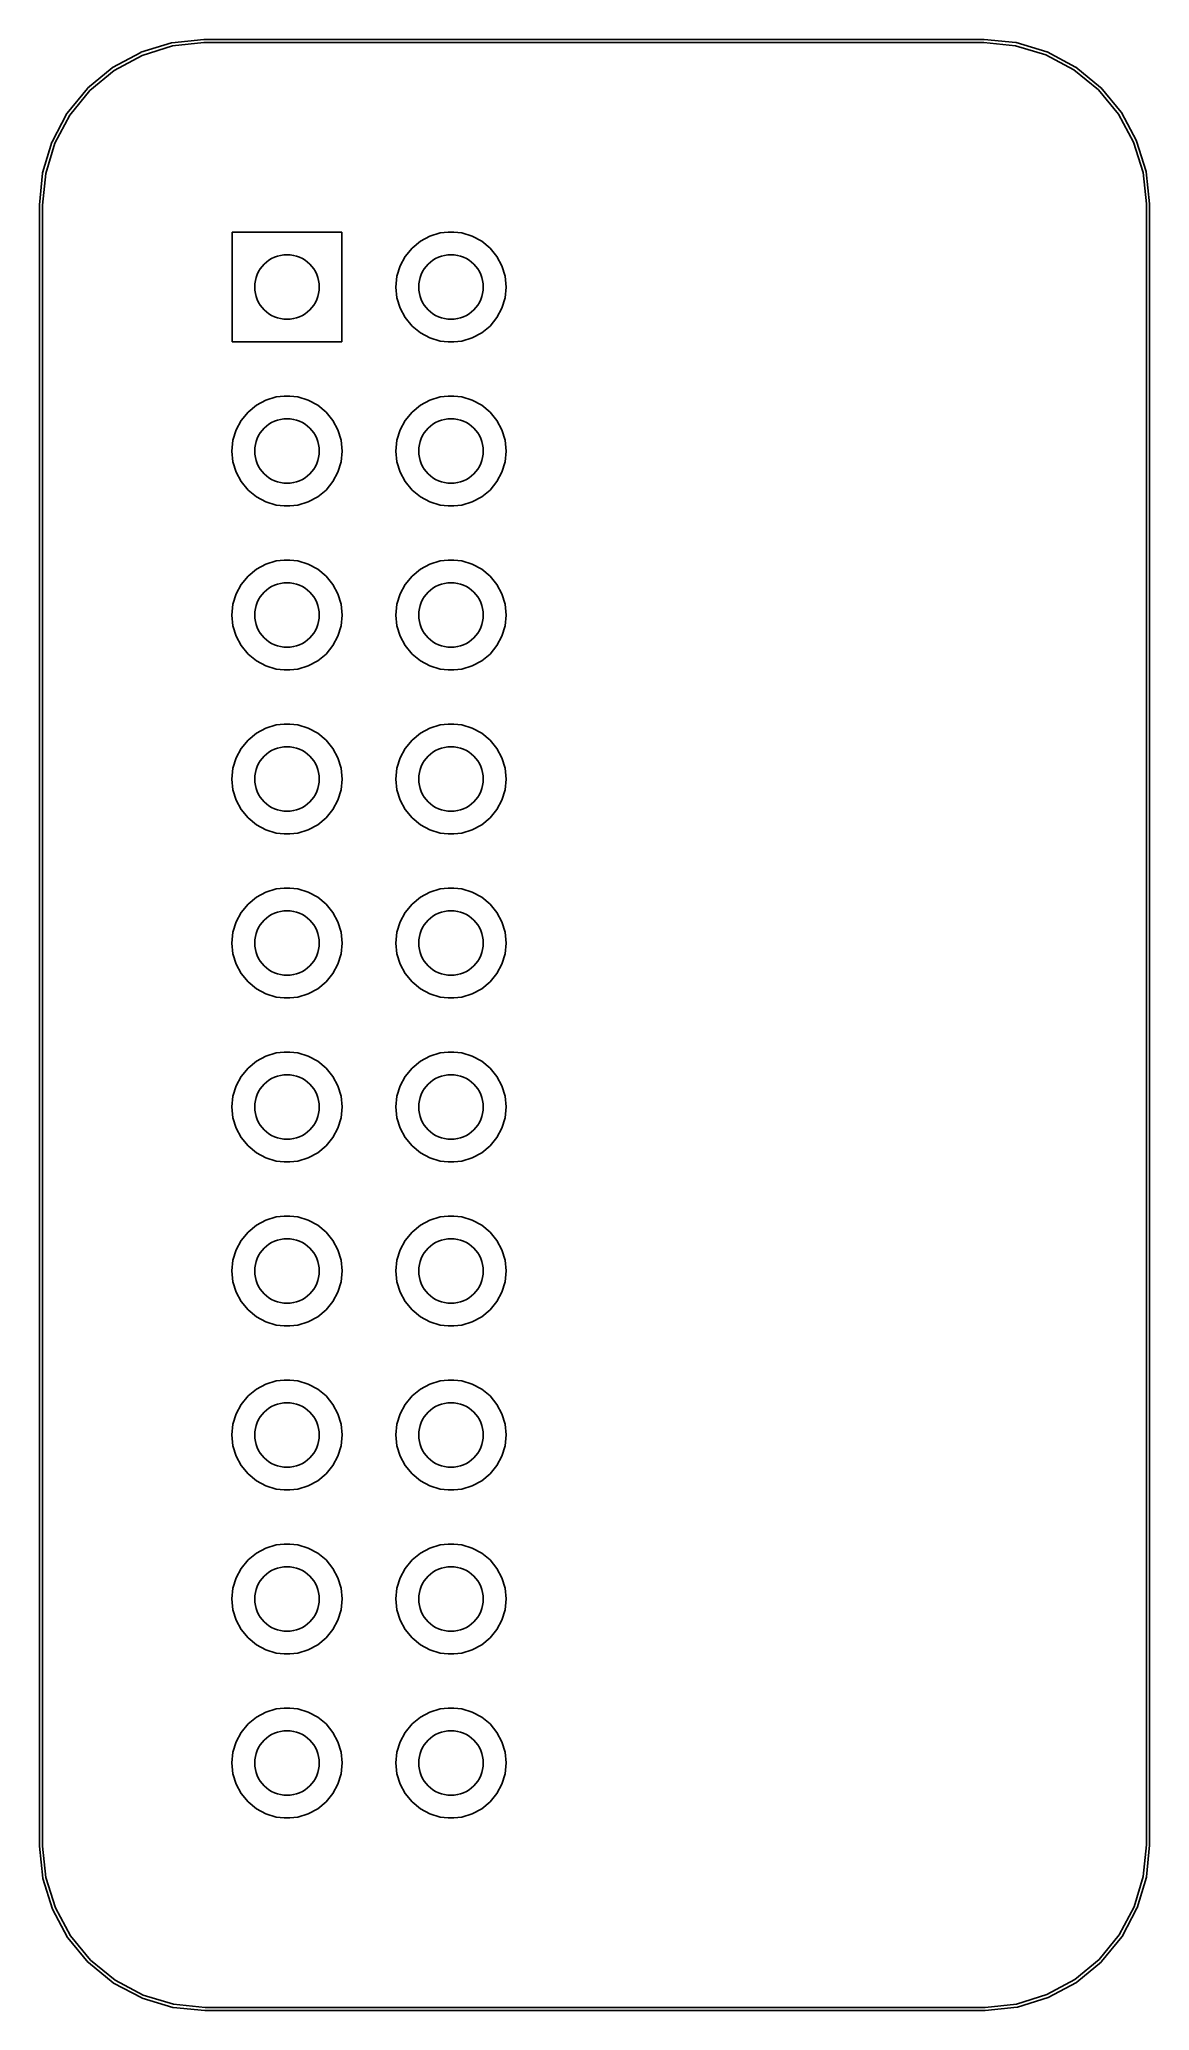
# Model space of a CAD drawing. Extents: x 152.4 to 169.6, y -104.2 to -73.6.
import ezdxf

# ---------------------------------------------------------------- set-up
doc = ezdxf.new("R2010")
doc.units = 0
doc.header["$MEASUREMENT"] = 0
doc.layers.add('BLACK', color=7, linetype='CONTINUOUS')

msp = doc.modelspace()

# ---------------------------------------------------------------- linework, layer by layer
at = {"layer": 'BLACK', "linetype": 'CONTINUOUS'}
for p, q in [((153.508, -74.0723), (153.944, -73.8365)), ((153.965, -73.8816), (153.534, -74.1151)), ((153.944, -73.8363), (153.946, -73.8355)), ((153.944, -73.8365), (153.944, -73.8363)), ((153.944, -73.8365), (153.944, -73.8365)), ((153.944, -73.8365), (153.944, -73.8365)), ((153.946, -73.8355), (153.948, -73.8346)), ((153.948, -73.8346), (154.422, -73.688)), ((154.434, -73.7365), (153.965, -73.8816)), ((154.422, -73.6879), (154.424, -73.6875)), ((154.422, -73.688), (154.422, -73.6879)), ((154.422, -73.688), (154.422, -73.688)), ((154.424, -73.6875), (154.427, -73.687)), ((154.427, -73.687), (154.92, -73.6352)), ((154.924, -73.6851), (154.434, -73.7365)), ((154.92, -73.6352), (154.92, -73.6352)), ((154.92, -73.6352), (154.921, -73.6352)), ((154.921, -73.6352), (154.922, -73.6351)), ((154.922, -73.6351), (154.939, -73.635)), ((154.94, -73.685), (154.924, -73.6851)), ((154.939, -73.635), (154.939, -73.635)), ((154.939, -73.635), (167.006, -73.635)), ((167.004, -73.685), (154.94, -73.685)), ((167.493, -73.733), (167.004, -73.685)), ((167.006, -73.635), (167.007, -73.6351)), ((167.007, -73.6351), (167.007, -73.6351)), ((167.007, -73.6351), (167.501, -73.6835)), ((167.963, -73.8749), (167.493, -73.733)), ((167.501, -73.6835), (167.501, -73.6835)), ((167.501, -73.6835), (167.503, -73.684)), ((167.503, -73.684), (167.506, -73.6844)), ((167.506, -73.6844), (167.98, -73.8277)), ((168.397, -74.1053), (167.963, -73.8749)), ((167.98, -73.8277), (167.98, -73.8278)), ((167.98, -73.8278), (167.983, -73.8287)), ((167.983, -73.8287), (167.985, -73.8296)), ((167.985, -73.8296), (168.422, -74.0623)), ((153.122, -74.391), (153.504, -74.075)), ((153.534, -74.1151), (153.156, -74.4279)), ((153.504, -74.0748), (153.506, -74.0735)), ((153.504, -74.075), (153.504, -74.0748)), ((153.506, -74.0735), (153.508, -74.0723)), ((168.777, -74.4155), (168.397, -74.1053)), ((168.422, -74.0623), (168.422, -74.0623)), ((168.422, -74.0623), (168.422, -74.0623)), ((168.422, -74.0623), (168.423, -74.0625)), ((168.423, -74.0625), (168.425, -74.0637)), ((168.425, -74.0637), (168.426, -74.065)), ((168.426, -74.065), (168.811, -74.3783)), ((152.805, -74.7786), (153.118, -74.3944)), ((153.156, -74.4279), (152.845, -74.8083)), ((153.118, -74.3944), (153.119, -74.3942)), ((153.118, -74.3944), (153.118, -74.3944)), ((153.118, -74.3944), (153.118, -74.3944)), ((153.119, -74.3942), (153.12, -74.3926)), ((153.12, -74.3926), (153.122, -74.391)), ((169.09, -74.7937), (168.777, -74.4155)), ((168.811, -74.3783), (168.811, -74.3783)), ((168.811, -74.3783), (168.811, -74.3783)), ((168.811, -74.3783), (168.811, -74.3785)), ((168.811, -74.3785), (168.812, -74.3801)), ((168.812, -74.3801), (168.814, -74.3818)), ((168.814, -74.3818), (169.13, -74.7637)), ((152.57, -75.2203), (152.802, -74.7826)), ((152.802, -74.7823), (152.804, -74.7805)), ((152.802, -74.7826), (152.802, -74.7823)), ((152.802, -74.7826), (152.802, -74.7826)), ((152.802, -74.7826), (152.802, -74.7826)), ((152.804, -74.7805), (152.805, -74.7786)), ((169.323, -75.2254), (169.09, -74.7937)), ((169.13, -74.7637), (169.13, -74.764)), ((169.13, -74.764), (169.131, -74.7659)), ((169.131, -74.7659), (169.133, -74.7678)), ((169.133, -74.7678), (169.369, -75.2038)), ((152.845, -74.8083), (152.615, -75.2417)), ((152.424, -75.6994), (152.568, -75.2249)), ((152.615, -75.2417), (152.473, -75.7115)), ((152.568, -75.2245), (152.569, -75.2224)), ((152.568, -75.2249), (152.568, -75.2245)), ((152.569, -75.2224), (152.57, -75.2203)), ((169.469, -75.6943), (169.323, -75.2254)), ((169.369, -75.2038), (169.369, -75.2038)), ((169.369, -75.2038), (169.369, -75.2038)), ((169.369, -75.2038), (169.369, -75.2041)), ((169.369, -75.2041), (169.37, -75.2062)), ((169.37, -75.2062), (169.37, -75.2083)), ((169.37, -75.2083), (169.517, -75.6819)), ((152.375, -76.1976), (152.423, -75.7042)), ((152.423, -75.7042), (152.424, -75.7039)), ((152.424, -75.7016), (152.424, -75.6994)), ((152.424, -75.7039), (152.424, -75.7016)), ((152.473, -75.7115), (152.425, -76.2012)), ((169.52, -76.1836), (169.469, -75.6943)), ((169.517, -75.6819), (169.517, -75.6822)), ((169.517, -75.6822), (169.518, -75.6845)), ((169.518, -75.6845), (169.518, -75.6866)), ((169.518, -75.6866), (169.57, -76.1797)), ((152.375, -76.1988), (152.375, -76.1976)), ((152.375, -76.1976), (152.375, -76.1976)), ((152.375, -101.6), (152.375, -76.1988)), ((152.425, -76.2012), (152.425, -101.6)), ((169.52, -76.2001), (169.52, -76.1836)), ((169.52, -101.599), (169.52, -76.2001)), ((169.52, -76.2001), (169.52, -76.2001)), ((169.57, -76.1797), (169.57, -76.18)), ((169.57, -76.18), (169.57, -76.1811)), ((169.57, -76.1811), (169.57, -76.1822)), ((169.57, -76.1822), (169.57, -76.1987)), ((169.57, -76.1987), (169.57, -76.1988)), ((169.57, -76.1988), (169.57, -101.601)), ((155.36, -78.32), (155.36, -76.62)), ((155.36, -76.62), (157.06, -76.62)), ((157.06, -76.62), (157.06, -78.32)), ((158.583, -76.6323), (158.708, -76.62)), ((158.708, -76.62), (158.792, -76.62)), ((158.792, -76.62), (158.917, -76.6323)), ((158.04, -76.9955), (158.146, -76.8661)), ((158.146, -76.8661), (158.275, -76.7598)), ((158.275, -76.7598), (158.423, -76.6809)), ((158.423, -76.6809), (158.583, -76.6323)), ((158.917, -76.6323), (159.077, -76.6809)), ((159.077, -76.6809), (159.225, -76.7598)), ((159.225, -76.7598), (159.354, -76.8661)), ((159.354, -76.8661), (159.46, -76.9955)), ((157.912, -77.3034), (157.961, -77.1431)), ((157.961, -77.1431), (158.04, -76.9955)), ((159.46, -76.9955), (159.539, -77.1431)), ((159.539, -77.1431), (159.588, -77.3034)), ((157.896, -77.47), (157.912, -77.3034)), ((157.912, -77.6366), (157.896, -77.47)), ((159.588, -77.3034), (159.604, -77.47)), ((159.604, -77.47), (159.588, -77.6366)), ((157.961, -77.7969), (157.912, -77.6366)), ((158.04, -77.9445), (157.961, -77.7969)), ((159.539, -77.7969), (159.46, -77.9445)), ((159.588, -77.6366), (159.539, -77.7969)), ((158.146, -78.0739), (158.04, -77.9445)), ((158.275, -78.1802), (158.146, -78.0739)), ((159.354, -78.0739), (159.225, -78.1802)), ((159.46, -77.9445), (159.354, -78.0739)), ((157.06, -78.32), (155.36, -78.32)), ((158.423, -78.2591), (158.275, -78.1802)), ((158.583, -78.3077), (158.423, -78.2591)), ((158.708, -78.32), (158.583, -78.3077)), ((158.792, -78.32), (158.708, -78.32)), ((158.917, -78.3077), (158.792, -78.32)), ((159.077, -78.2591), (158.917, -78.3077)), ((159.225, -78.1802), (159.077, -78.2591)), ((155.606, -79.4061), (155.735, -79.2998)), ((155.735, -79.2998), (155.883, -79.2209)), ((155.883, -79.2209), (156.043, -79.1723)), ((156.043, -79.1723), (156.168, -79.16)), ((156.168, -79.16), (156.252, -79.16)), ((156.252, -79.16), (156.377, -79.1723)), ((156.377, -79.1723), (156.537, -79.2209)), ((156.537, -79.2209), (156.685, -79.2998)), ((156.685, -79.2998), (156.814, -79.4061)), ((158.146, -79.4061), (158.275, -79.2998)), ((158.275, -79.2998), (158.423, -79.2209)), ((158.423, -79.2209), (158.583, -79.1723)), ((158.583, -79.1723), (158.708, -79.16)), ((158.708, -79.16), (158.792, -79.16)), ((158.792, -79.16), (158.917, -79.1723)), ((158.917, -79.1723), (159.077, -79.2209)), ((159.077, -79.2209), (159.225, -79.2998)), ((159.225, -79.2998), (159.354, -79.4061)), ((155.372, -79.8434), (155.421, -79.6831)), ((155.421, -79.6831), (155.5, -79.5355)), ((155.5, -79.5355), (155.606, -79.4061)), ((156.814, -79.4061), (156.92, -79.5355)), ((156.92, -79.5355), (156.999, -79.6831)), ((156.999, -79.6831), (157.048, -79.8434)), ((157.912, -79.8434), (157.961, -79.6831)), ((157.961, -79.6831), (158.04, -79.5355)), ((158.04, -79.5355), (158.146, -79.4061)), ((159.354, -79.4061), (159.46, -79.5355)), ((159.46, -79.5355), (159.539, -79.6831)), ((159.539, -79.6831), (159.588, -79.8434)), ((155.356, -80.01), (155.372, -79.8434)), ((157.048, -79.8434), (157.064, -80.01)), ((157.896, -80.01), (157.912, -79.8434)), ((159.588, -79.8434), (159.604, -80.01)), ((155.372, -80.1766), (155.356, -80.01)), ((155.421, -80.3369), (155.372, -80.1766)), ((157.048, -80.1766), (156.999, -80.3369)), ((157.064, -80.01), (157.048, -80.1766)), ((157.912, -80.1766), (157.896, -80.01)), ((157.961, -80.3369), (157.912, -80.1766)), ((159.588, -80.1766), (159.539, -80.3369)), ((159.604, -80.01), (159.588, -80.1766)), ((155.5, -80.4845), (155.421, -80.3369)), ((155.606, -80.6139), (155.5, -80.4845)), ((156.92, -80.4845), (156.814, -80.6139)), ((156.999, -80.3369), (156.92, -80.4845)), ((158.04, -80.4845), (157.961, -80.3369)), ((158.146, -80.6139), (158.04, -80.4845)), ((159.46, -80.4845), (159.354, -80.6139)), ((159.539, -80.3369), (159.46, -80.4845)), ((155.735, -80.7202), (155.606, -80.6139)), ((155.883, -80.7991), (155.735, -80.7202)), ((156.043, -80.8477), (155.883, -80.7991)), ((156.168, -80.86), (156.043, -80.8477)), ((156.252, -80.86), (156.168, -80.86)), ((156.377, -80.8477), (156.252, -80.86)), ((156.537, -80.7991), (156.377, -80.8477)), ((156.685, -80.7202), (156.537, -80.7991)), ((156.814, -80.6139), (156.685, -80.7202)), ((158.275, -80.7202), (158.146, -80.6139)), ((158.423, -80.7991), (158.275, -80.7202)), ((158.583, -80.8477), (158.423, -80.7991)), ((158.708, -80.86), (158.583, -80.8477)), ((158.792, -80.86), (158.708, -80.86)), ((158.917, -80.8477), (158.792, -80.86)), ((159.077, -80.7991), (158.917, -80.8477)), ((159.225, -80.7202), (159.077, -80.7991)), ((159.354, -80.6139), (159.225, -80.7202)), ((155.735, -81.8398), (155.883, -81.7609)), ((155.883, -81.7609), (156.043, -81.7123)), ((156.043, -81.7123), (156.168, -81.7)), ((156.168, -81.7), (156.252, -81.7)), ((156.252, -81.7), (156.377, -81.7123)), ((156.377, -81.7123), (156.537, -81.7609)), ((156.537, -81.7609), (156.685, -81.8398)), ((158.275, -81.8398), (158.423, -81.7609)), ((158.423, -81.7609), (158.583, -81.7123)), ((158.583, -81.7123), (158.708, -81.7)), ((158.708, -81.7), (158.792, -81.7)), ((158.792, -81.7), (158.917, -81.7123)), ((158.917, -81.7123), (159.077, -81.7609)), ((159.077, -81.7609), (159.225, -81.8398)), ((155.421, -82.2231), (155.5, -82.0755)), ((155.5, -82.0755), (155.606, -81.9461)), ((155.606, -81.9461), (155.735, -81.8398)), ((156.685, -81.8398), (156.814, -81.9461)), ((156.814, -81.9461), (156.92, -82.0755)), ((156.92, -82.0755), (156.999, -82.2231)), ((157.961, -82.2231), (158.04, -82.0755)), ((158.04, -82.0755), (158.146, -81.9461)), ((158.146, -81.9461), (158.275, -81.8398)), ((159.225, -81.8398), (159.354, -81.9461)), ((159.354, -81.9461), (159.46, -82.0755)), ((159.46, -82.0755), (159.539, -82.2231)), ((155.356, -82.55), (155.372, -82.3834)), ((155.372, -82.3834), (155.421, -82.2231)), ((156.999, -82.2231), (157.048, -82.3834)), ((157.048, -82.3834), (157.064, -82.55)), ((157.896, -82.55), (157.912, -82.3834)), ((157.912, -82.3834), (157.961, -82.2231)), ((159.539, -82.2231), (159.588, -82.3834)), ((159.588, -82.3834), (159.604, -82.55)), ((155.372, -82.7166), (155.356, -82.55)), ((155.421, -82.8769), (155.372, -82.7166)), ((157.048, -82.7166), (156.999, -82.8769)), ((157.064, -82.55), (157.048, -82.7166)), ((157.912, -82.7166), (157.896, -82.55)), ((157.961, -82.8769), (157.912, -82.7166)), ((159.588, -82.7166), (159.539, -82.8769)), ((159.604, -82.55), (159.588, -82.7166)), ((155.5, -83.0245), (155.421, -82.8769)), ((155.606, -83.1539), (155.5, -83.0245)), ((156.92, -83.0245), (156.814, -83.1539)), ((156.999, -82.8769), (156.92, -83.0245)), ((158.04, -83.0245), (157.961, -82.8769)), ((158.146, -83.1539), (158.04, -83.0245)), ((159.46, -83.0245), (159.354, -83.1539)), ((159.539, -82.8769), (159.46, -83.0245)), ((155.735, -83.2602), (155.606, -83.1539)), ((155.883, -83.3391), (155.735, -83.2602)), ((156.043, -83.3877), (155.883, -83.3391)), ((156.537, -83.3391), (156.377, -83.3877)), ((156.685, -83.2602), (156.537, -83.3391)), ((156.814, -83.1539), (156.685, -83.2602)), ((158.275, -83.2602), (158.146, -83.1539)), ((158.423, -83.3391), (158.275, -83.2602)), ((158.583, -83.3877), (158.423, -83.3391)), ((159.077, -83.3391), (158.917, -83.3877)), ((159.225, -83.2602), (159.077, -83.3391)), ((159.354, -83.1539), (159.225, -83.2602)), ((156.168, -83.4), (156.043, -83.3877)), ((156.252, -83.4), (156.168, -83.4)), ((156.377, -83.3877), (156.252, -83.4)), ((158.708, -83.4), (158.583, -83.3877)), ((158.792, -83.4), (158.708, -83.4)), ((158.917, -83.3877), (158.792, -83.4)), ((155.883, -84.3009), (156.043, -84.2523)), ((156.043, -84.2523), (156.168, -84.24)), ((156.168, -84.24), (156.252, -84.24)), ((156.252, -84.24), (156.377, -84.2523)), ((156.377, -84.2523), (156.537, -84.3009)), ((158.423, -84.3009), (158.583, -84.2523)), ((158.583, -84.2523), (158.708, -84.24)), ((158.708, -84.24), (158.792, -84.24)), ((158.792, -84.24), (158.917, -84.2523)), ((158.917, -84.2523), (159.077, -84.3009)), ((155.5, -84.6155), (155.606, -84.4861)), ((155.606, -84.4861), (155.735, -84.3798)), ((155.735, -84.3798), (155.883, -84.3009)), ((156.537, -84.3009), (156.685, -84.3798)), ((156.685, -84.3798), (156.814, -84.4861)), ((156.814, -84.4861), (156.92, -84.6155)), ((158.04, -84.6155), (158.146, -84.4861)), ((158.146, -84.4861), (158.275, -84.3798)), ((158.275, -84.3798), (158.423, -84.3009)), ((159.077, -84.3009), (159.225, -84.3798)), ((159.225, -84.3798), (159.354, -84.4861)), ((159.354, -84.4861), (159.46, -84.6155)), ((155.372, -84.9234), (155.421, -84.7631)), ((155.421, -84.7631), (155.5, -84.6155)), ((156.92, -84.6155), (156.999, -84.7631)), ((156.999, -84.7631), (157.048, -84.9234)), ((157.912, -84.9234), (157.961, -84.7631)), ((157.961, -84.7631), (158.04, -84.6155)), ((159.46, -84.6155), (159.539, -84.7631)), ((159.539, -84.7631), (159.588, -84.9234)), ((155.356, -85.09), (155.372, -84.9234)), ((155.372, -85.2566), (155.356, -85.09)), ((157.048, -84.9234), (157.064, -85.09)), ((157.064, -85.09), (157.048, -85.2566)), ((157.896, -85.09), (157.912, -84.9234)), ((157.912, -85.2566), (157.896, -85.09)), ((159.588, -84.9234), (159.604, -85.09)), ((159.604, -85.09), (159.588, -85.2566)), ((155.421, -85.4169), (155.372, -85.2566)), ((155.5, -85.5645), (155.421, -85.4169)), ((156.999, -85.4169), (156.92, -85.5645)), ((157.048, -85.2566), (156.999, -85.4169)), ((157.961, -85.4169), (157.912, -85.2566)), ((158.04, -85.5645), (157.961, -85.4169)), ((159.539, -85.4169), (159.46, -85.5645)), ((159.588, -85.2566), (159.539, -85.4169)), ((155.606, -85.6939), (155.5, -85.5645)), ((155.735, -85.8002), (155.606, -85.6939)), ((156.814, -85.6939), (156.685, -85.8002)), ((156.92, -85.5645), (156.814, -85.6939)), ((158.146, -85.6939), (158.04, -85.5645)), ((158.275, -85.8002), (158.146, -85.6939)), ((159.354, -85.6939), (159.225, -85.8002)), ((159.46, -85.5645), (159.354, -85.6939)), ((155.883, -85.8791), (155.735, -85.8002)), ((156.043, -85.9277), (155.883, -85.8791)), ((156.168, -85.94), (156.043, -85.9277)), ((156.252, -85.94), (156.168, -85.94)), ((156.377, -85.9277), (156.252, -85.94)), ((156.537, -85.8791), (156.377, -85.9277)), ((156.685, -85.8002), (156.537, -85.8791)), ((158.423, -85.8791), (158.275, -85.8002)), ((158.583, -85.9277), (158.423, -85.8791)), ((158.708, -85.94), (158.583, -85.9277)), ((158.792, -85.94), (158.708, -85.94)), ((158.917, -85.9277), (158.792, -85.94)), ((159.077, -85.8791), (158.917, -85.9277)), ((159.225, -85.8002), (159.077, -85.8791)), ((155.606, -87.0261), (155.735, -86.9198)), ((155.735, -86.9198), (155.883, -86.8409)), ((155.883, -86.8409), (156.043, -86.7923)), ((156.043, -86.7923), (156.168, -86.78)), ((156.168, -86.78), (156.252, -86.78)), ((156.252, -86.78), (156.377, -86.7923)), ((156.377, -86.7923), (156.537, -86.8409)), ((156.537, -86.8409), (156.685, -86.9198)), ((156.685, -86.9198), (156.814, -87.0261)), ((158.146, -87.0261), (158.275, -86.9198)), ((158.275, -86.9198), (158.423, -86.8409)), ((158.423, -86.8409), (158.583, -86.7923)), ((158.583, -86.7923), (158.708, -86.78)), ((158.708, -86.78), (158.792, -86.78)), ((158.792, -86.78), (158.917, -86.7923)), ((158.917, -86.7923), (159.077, -86.8409)), ((159.077, -86.8409), (159.225, -86.9198)), ((159.225, -86.9198), (159.354, -87.0261)), ((155.372, -87.4634), (155.421, -87.3031)), ((155.421, -87.3031), (155.5, -87.1555)), ((155.5, -87.1555), (155.606, -87.0261)), ((156.814, -87.0261), (156.92, -87.1555)), ((156.92, -87.1555), (156.999, -87.3031)), ((156.999, -87.3031), (157.048, -87.4634)), ((157.912, -87.4634), (157.961, -87.3031)), ((157.961, -87.3031), (158.04, -87.1555)), ((158.04, -87.1555), (158.146, -87.0261)), ((159.354, -87.0261), (159.46, -87.1555)), ((159.46, -87.1555), (159.539, -87.3031)), ((159.539, -87.3031), (159.588, -87.4634)), ((155.356, -87.63), (155.372, -87.4634)), ((157.048, -87.4634), (157.064, -87.63)), ((157.896, -87.63), (157.912, -87.4634)), ((159.588, -87.4634), (159.604, -87.63)), ((155.372, -87.7966), (155.356, -87.63)), ((155.421, -87.9569), (155.372, -87.7966)), ((157.048, -87.7966), (156.999, -87.9569)), ((157.064, -87.63), (157.048, -87.7966)), ((157.912, -87.7966), (157.896, -87.63)), ((157.961, -87.9569), (157.912, -87.7966)), ((159.588, -87.7966), (159.539, -87.9569)), ((159.604, -87.63), (159.588, -87.7966)), ((155.5, -88.1045), (155.421, -87.9569)), ((155.606, -88.2339), (155.5, -88.1045)), ((156.92, -88.1045), (156.814, -88.2339)), ((156.999, -87.9569), (156.92, -88.1045)), ((158.04, -88.1045), (157.961, -87.9569)), ((158.146, -88.2339), (158.04, -88.1045)), ((159.46, -88.1045), (159.354, -88.2339)), ((159.539, -87.9569), (159.46, -88.1045)), ((155.735, -88.3402), (155.606, -88.2339)), ((155.883, -88.4191), (155.735, -88.3402)), ((156.043, -88.4677), (155.883, -88.4191)), ((156.168, -88.48), (156.043, -88.4677)), ((156.252, -88.48), (156.168, -88.48)), ((156.377, -88.4677), (156.252, -88.48)), ((156.537, -88.4191), (156.377, -88.4677)), ((156.685, -88.3402), (156.537, -88.4191)), ((156.814, -88.2339), (156.685, -88.3402)), ((158.275, -88.3402), (158.146, -88.2339)), ((158.423, -88.4191), (158.275, -88.3402)), ((158.583, -88.4677), (158.423, -88.4191)), ((158.708, -88.48), (158.583, -88.4677)), ((158.792, -88.48), (158.708, -88.48)), ((158.917, -88.4677), (158.792, -88.48)), ((159.077, -88.4191), (158.917, -88.4677)), ((159.225, -88.3402), (159.077, -88.4191)), ((159.354, -88.2339), (159.225, -88.3402)), ((155.735, -89.4598), (155.883, -89.3809)), ((155.883, -89.3809), (156.043, -89.3323)), ((156.043, -89.3323), (156.168, -89.32)), ((156.168, -89.32), (156.252, -89.32)), ((156.252, -89.32), (156.377, -89.3323)), ((156.377, -89.3323), (156.537, -89.3809)), ((156.537, -89.3809), (156.685, -89.4598)), ((158.275, -89.4598), (158.423, -89.3809)), ((158.423, -89.3809), (158.583, -89.3323)), ((158.583, -89.3323), (158.708, -89.32)), ((158.708, -89.32), (158.792, -89.32)), ((158.792, -89.32), (158.917, -89.3323)), ((158.917, -89.3323), (159.077, -89.3809)), ((159.077, -89.3809), (159.225, -89.4598)), ((155.421, -89.8431), (155.5, -89.6955)), ((155.5, -89.6955), (155.606, -89.5661)), ((155.606, -89.5661), (155.735, -89.4598)), ((156.685, -89.4598), (156.814, -89.5661)), ((156.814, -89.5661), (156.92, -89.6955)), ((156.92, -89.6955), (156.999, -89.8431)), ((157.961, -89.8431), (158.04, -89.6955)), ((158.04, -89.6955), (158.146, -89.5661)), ((158.146, -89.5661), (158.275, -89.4598)), ((159.225, -89.4598), (159.354, -89.5661)), ((159.354, -89.5661), (159.46, -89.6955)), ((159.46, -89.6955), (159.539, -89.8431)), ((155.356, -90.17), (155.372, -90.0034)), ((155.372, -90.0034), (155.421, -89.8431)), ((156.999, -89.8431), (157.048, -90.0034)), ((157.048, -90.0034), (157.064, -90.17)), ((157.896, -90.17), (157.912, -90.0034)), ((157.912, -90.0034), (157.961, -89.8431)), ((159.539, -89.8431), (159.588, -90.0034)), ((159.588, -90.0034), (159.604, -90.17)), ((155.372, -90.3366), (155.356, -90.17)), ((155.421, -90.4969), (155.372, -90.3366)), ((157.048, -90.3366), (156.999, -90.4969)), ((157.064, -90.17), (157.048, -90.3366)), ((157.912, -90.3366), (157.896, -90.17)), ((157.961, -90.4969), (157.912, -90.3366)), ((159.588, -90.3366), (159.539, -90.4969)), ((159.604, -90.17), (159.588, -90.3366)), ((155.5, -90.6445), (155.421, -90.4969)), ((155.606, -90.7739), (155.5, -90.6445)), ((156.92, -90.6445), (156.814, -90.7739)), ((156.999, -90.4969), (156.92, -90.6445)), ((158.04, -90.6445), (157.961, -90.4969)), ((158.146, -90.7739), (158.04, -90.6445)), ((159.46, -90.6445), (159.354, -90.7739)), ((159.539, -90.4969), (159.46, -90.6445)), ((155.735, -90.8802), (155.606, -90.7739)), ((155.883, -90.9591), (155.735, -90.8802)), ((156.043, -91.0077), (155.883, -90.9591)), ((156.537, -90.9591), (156.377, -91.0077)), ((156.685, -90.8802), (156.537, -90.9591)), ((156.814, -90.7739), (156.685, -90.8802)), ((158.275, -90.8802), (158.146, -90.7739)), ((158.423, -90.9591), (158.275, -90.8802)), ((158.583, -91.0077), (158.423, -90.9591)), ((159.077, -90.9591), (158.917, -91.0077)), ((159.225, -90.8802), (159.077, -90.9591)), ((159.354, -90.7739), (159.225, -90.8802)), ((156.168, -91.02), (156.043, -91.0077)), ((156.252, -91.02), (156.168, -91.02)), ((156.377, -91.0077), (156.252, -91.02)), ((158.708, -91.02), (158.583, -91.0077)), ((158.792, -91.02), (158.708, -91.02)), ((158.917, -91.0077), (158.792, -91.02)), ((155.883, -91.9209), (156.043, -91.8723)), ((156.043, -91.8723), (156.168, -91.86)), ((156.168, -91.86), (156.252, -91.86)), ((156.252, -91.86), (156.377, -91.8723)), ((156.377, -91.8723), (156.537, -91.9209)), ((158.423, -91.9209), (158.583, -91.8723)), ((158.583, -91.8723), (158.708, -91.86)), ((158.708, -91.86), (158.792, -91.86)), ((158.792, -91.86), (158.917, -91.8723)), ((158.917, -91.8723), (159.077, -91.9209)), ((155.5, -92.2355), (155.606, -92.1061)), ((155.606, -92.1061), (155.735, -91.9998)), ((155.735, -91.9998), (155.883, -91.9209)), ((156.537, -91.9209), (156.685, -91.9998)), ((156.685, -91.9998), (156.814, -92.1061)), ((156.814, -92.1061), (156.92, -92.2355)), ((158.04, -92.2355), (158.146, -92.1061)), ((158.146, -92.1061), (158.275, -91.9998)), ((158.275, -91.9998), (158.423, -91.9209)), ((159.077, -91.9209), (159.225, -91.9998)), ((159.225, -91.9998), (159.354, -92.1061)), ((159.354, -92.1061), (159.46, -92.2355)), ((155.372, -92.5434), (155.421, -92.3831)), ((155.421, -92.3831), (155.5, -92.2355)), ((156.92, -92.2355), (156.999, -92.3831)), ((156.999, -92.3831), (157.048, -92.5434)), ((157.912, -92.5434), (157.961, -92.3831)), ((157.961, -92.3831), (158.04, -92.2355)), ((159.46, -92.2355), (159.539, -92.3831)), ((159.539, -92.3831), (159.588, -92.5434)), ((155.356, -92.71), (155.372, -92.5434)), ((155.372, -92.8766), (155.356, -92.71)), ((157.048, -92.5434), (157.064, -92.71)), ((157.064, -92.71), (157.048, -92.8766)), ((157.896, -92.71), (157.912, -92.5434)), ((157.912, -92.8766), (157.896, -92.71)), ((159.588, -92.5434), (159.604, -92.71)), ((159.604, -92.71), (159.588, -92.8766)), ((155.421, -93.0369), (155.372, -92.8766)), ((155.5, -93.1845), (155.421, -93.0369)), ((156.999, -93.0369), (156.92, -93.1845)), ((157.048, -92.8766), (156.999, -93.0369)), ((157.961, -93.0369), (157.912, -92.8766)), ((158.04, -93.1845), (157.961, -93.0369)), ((159.539, -93.0369), (159.46, -93.1845)), ((159.588, -92.8766), (159.539, -93.0369)), ((155.606, -93.3139), (155.5, -93.1845)), ((155.735, -93.4202), (155.606, -93.3139)), ((155.883, -93.4991), (155.735, -93.4202)), ((156.685, -93.4202), (156.537, -93.4991)), ((156.814, -93.3139), (156.685, -93.4202)), ((156.92, -93.1845), (156.814, -93.3139)), ((158.146, -93.3139), (158.04, -93.1845)), ((158.275, -93.4202), (158.146, -93.3139)), ((158.423, -93.4991), (158.275, -93.4202)), ((159.225, -93.4202), (159.077, -93.4991)), ((159.354, -93.3139), (159.225, -93.4202)), ((159.46, -93.1845), (159.354, -93.3139)), ((156.043, -93.5477), (155.883, -93.4991)), ((156.168, -93.56), (156.043, -93.5477)), ((156.252, -93.56), (156.168, -93.56)), ((156.377, -93.5477), (156.252, -93.56)), ((156.537, -93.4991), (156.377, -93.5477)), ((158.583, -93.5477), (158.423, -93.4991)), ((158.708, -93.56), (158.583, -93.5477)), ((158.792, -93.56), (158.708, -93.56)), ((158.917, -93.5477), (158.792, -93.56)), ((159.077, -93.4991), (158.917, -93.5477)), ((155.606, -94.6461), (155.735, -94.5398)), ((155.735, -94.5398), (155.883, -94.4609)), ((155.883, -94.4609), (156.043, -94.4123)), ((156.043, -94.4123), (156.168, -94.4)), ((156.168, -94.4), (156.252, -94.4)), ((156.252, -94.4), (156.377, -94.4123)), ((156.377, -94.4123), (156.537, -94.4609)), ((156.537, -94.4609), (156.685, -94.5398)), ((156.685, -94.5398), (156.814, -94.6461)), ((158.146, -94.6461), (158.275, -94.5398)), ((158.275, -94.5398), (158.423, -94.4609)), ((158.423, -94.4609), (158.583, -94.4123)), ((158.583, -94.4123), (158.708, -94.4)), ((158.708, -94.4), (158.792, -94.4)), ((158.792, -94.4), (158.917, -94.4123)), ((158.917, -94.4123), (159.077, -94.4609)), ((159.077, -94.4609), (159.225, -94.5398)), ((159.225, -94.5398), (159.354, -94.6461)), ((155.372, -95.0834), (155.421, -94.9231)), ((155.421, -94.9231), (155.5, -94.7755)), ((155.5, -94.7755), (155.606, -94.6461)), ((156.814, -94.6461), (156.92, -94.7755)), ((156.92, -94.7755), (156.999, -94.9231)), ((156.999, -94.9231), (157.048, -95.0834)), ((157.912, -95.0834), (157.961, -94.9231)), ((157.961, -94.9231), (158.04, -94.7755)), ((158.04, -94.7755), (158.146, -94.6461)), ((159.354, -94.6461), (159.46, -94.7755)), ((159.46, -94.7755), (159.539, -94.9231)), ((159.539, -94.9231), (159.588, -95.0834)), ((155.356, -95.25), (155.372, -95.0834)), ((155.372, -95.4166), (155.356, -95.25)), ((157.048, -95.0834), (157.064, -95.25)), ((157.064, -95.25), (157.048, -95.4166)), ((157.896, -95.25), (157.912, -95.0834)), ((157.912, -95.4166), (157.896, -95.25)), ((159.588, -95.0834), (159.604, -95.25)), ((159.604, -95.25), (159.588, -95.4166)), ((155.421, -95.5769), (155.372, -95.4166)), ((157.048, -95.4166), (156.999, -95.5769)), ((157.961, -95.5769), (157.912, -95.4166)), ((159.588, -95.4166), (159.539, -95.5769)), ((155.5, -95.7245), (155.421, -95.5769)), ((155.606, -95.8539), (155.5, -95.7245)), ((155.735, -95.9602), (155.606, -95.8539)), ((156.814, -95.8539), (156.685, -95.9602)), ((156.92, -95.7245), (156.814, -95.8539)), ((156.999, -95.5769), (156.92, -95.7245)), ((158.04, -95.7245), (157.961, -95.5769)), ((158.146, -95.8539), (158.04, -95.7245)), ((158.275, -95.9602), (158.146, -95.8539)), ((159.354, -95.8539), (159.225, -95.9602)), ((159.46, -95.7245), (159.354, -95.8539)), ((159.539, -95.5769), (159.46, -95.7245)), ((155.883, -96.0391), (155.735, -95.9602)), ((156.043, -96.0877), (155.883, -96.0391)), ((156.168, -96.1), (156.043, -96.0877)), ((156.252, -96.1), (156.168, -96.1)), ((156.377, -96.0877), (156.252, -96.1)), ((156.537, -96.0391), (156.377, -96.0877)), ((156.685, -95.9602), (156.537, -96.0391)), ((158.423, -96.0391), (158.275, -95.9602)), ((158.583, -96.0877), (158.423, -96.0391)), ((158.708, -96.1), (158.583, -96.0877)), ((158.792, -96.1), (158.708, -96.1)), ((158.917, -96.0877), (158.792, -96.1)), ((159.077, -96.0391), (158.917, -96.0877)), ((159.225, -95.9602), (159.077, -96.0391)), ((155.606, -97.1861), (155.735, -97.0798)), ((155.735, -97.0798), (155.883, -97.0009)), ((155.883, -97.0009), (156.043, -96.9523)), ((156.043, -96.9523), (156.168, -96.94)), ((156.168, -96.94), (156.252, -96.94)), ((156.252, -96.94), (156.377, -96.9523)), ((156.377, -96.9523), (156.537, -97.0009)), ((156.537, -97.0009), (156.685, -97.0798)), ((156.685, -97.0798), (156.814, -97.1861)), ((158.146, -97.1861), (158.275, -97.0798)), ((158.275, -97.0798), (158.423, -97.0009)), ((158.423, -97.0009), (158.583, -96.9523)), ((158.583, -96.9523), (158.708, -96.94)), ((158.708, -96.94), (158.792, -96.94)), ((158.792, -96.94), (158.917, -96.9523)), ((158.917, -96.9523), (159.077, -97.0009)), ((159.077, -97.0009), (159.225, -97.0798)), ((159.225, -97.0798), (159.354, -97.1861)), ((155.421, -97.4631), (155.5, -97.3155)), ((155.5, -97.3155), (155.606, -97.1861)), ((156.814, -97.1861), (156.92, -97.3155)), ((156.92, -97.3155), (156.999, -97.4631)), ((157.961, -97.4631), (158.04, -97.3155)), ((158.04, -97.3155), (158.146, -97.1861)), ((159.354, -97.1861), (159.46, -97.3155)), ((159.46, -97.3155), (159.539, -97.4631)), ((155.356, -97.79), (155.372, -97.6234)), ((155.372, -97.6234), (155.421, -97.4631)), ((156.999, -97.4631), (157.048, -97.6234)), ((157.048, -97.6234), (157.064, -97.79)), ((157.896, -97.79), (157.912, -97.6234)), ((157.912, -97.6234), (157.961, -97.4631)), ((159.539, -97.4631), (159.588, -97.6234)), ((159.588, -97.6234), (159.604, -97.79)), ((155.372, -97.9566), (155.356, -97.79)), ((155.421, -98.1169), (155.372, -97.9566)), ((157.048, -97.9566), (156.999, -98.1169)), ((157.064, -97.79), (157.048, -97.9566)), ((157.912, -97.9566), (157.896, -97.79)), ((157.961, -98.1169), (157.912, -97.9566)), ((159.588, -97.9566), (159.539, -98.1169)), ((159.604, -97.79), (159.588, -97.9566)), ((155.5, -98.2645), (155.421, -98.1169)), ((155.606, -98.3939), (155.5, -98.2645)), ((156.92, -98.2645), (156.814, -98.3939)), ((156.999, -98.1169), (156.92, -98.2645)), ((158.04, -98.2645), (157.961, -98.1169)), ((158.146, -98.3939), (158.04, -98.2645)), ((159.46, -98.2645), (159.354, -98.3939)), ((159.539, -98.1169), (159.46, -98.2645)), ((155.735, -98.5002), (155.606, -98.3939)), ((155.883, -98.5791), (155.735, -98.5002)), ((156.043, -98.6277), (155.883, -98.5791)), ((156.537, -98.5791), (156.377, -98.6277)), ((156.685, -98.5002), (156.537, -98.5791)), ((156.814, -98.3939), (156.685, -98.5002)), ((158.275, -98.5002), (158.146, -98.3939)), ((158.423, -98.5791), (158.275, -98.5002)), ((158.583, -98.6277), (158.423, -98.5791)), ((159.077, -98.5791), (158.917, -98.6277)), ((159.225, -98.5002), (159.077, -98.5791)), ((159.354, -98.3939), (159.225, -98.5002)), ((156.168, -98.64), (156.043, -98.6277)), ((156.252, -98.64), (156.168, -98.64)), ((156.377, -98.6277), (156.252, -98.64)), ((158.708, -98.64), (158.583, -98.6277)), ((158.792, -98.64), (158.708, -98.64)), ((158.917, -98.6277), (158.792, -98.64)), ((155.883, -99.5409), (156.043, -99.4923)), ((156.043, -99.4923), (156.168, -99.48)), ((156.168, -99.48), (156.252, -99.48)), ((156.252, -99.48), (156.377, -99.4923)), ((156.377, -99.4923), (156.537, -99.5409)), ((158.423, -99.5409), (158.583, -99.4923)), ((158.583, -99.4923), (158.708, -99.48)), ((158.708, -99.48), (158.792, -99.48)), ((158.792, -99.48), (158.917, -99.4923)), ((158.917, -99.4923), (159.077, -99.5409)), ((155.5, -99.8555), (155.606, -99.7261)), ((155.606, -99.7261), (155.735, -99.6198)), ((155.735, -99.6198), (155.883, -99.5409)), ((156.537, -99.5409), (156.685, -99.6198)), ((156.685, -99.6198), (156.814, -99.7261)), ((156.814, -99.7261), (156.92, -99.8555)), ((158.04, -99.8555), (158.146, -99.7261)), ((158.146, -99.7261), (158.275, -99.6198)), ((158.275, -99.6198), (158.423, -99.5409)), ((159.077, -99.5409), (159.225, -99.6198)), ((159.225, -99.6198), (159.354, -99.7261)), ((159.354, -99.7261), (159.46, -99.8555)), ((155.372, -100.163), (155.421, -100.003)), ((155.421, -100.003), (155.5, -99.8555)), ((156.92, -99.8555), (156.999, -100.003)), ((156.999, -100.003), (157.048, -100.163)), ((157.912, -100.163), (157.961, -100.003)), ((157.961, -100.003), (158.04, -99.8555)), ((159.46, -99.8555), (159.539, -100.003)), ((159.539, -100.003), (159.588, -100.163)), ((155.356, -100.33), (155.372, -100.163)), ((155.372, -100.497), (155.356, -100.33)), ((157.048, -100.163), (157.064, -100.33)), ((157.064, -100.33), (157.048, -100.497)), ((157.896, -100.33), (157.912, -100.163)), ((157.912, -100.497), (157.896, -100.33)), ((159.588, -100.163), (159.604, -100.33)), ((159.604, -100.33), (159.588, -100.497)), ((155.421, -100.657), (155.372, -100.497)), ((155.5, -100.805), (155.421, -100.657)), ((156.999, -100.657), (156.92, -100.805)), ((157.048, -100.497), (156.999, -100.657)), ((157.961, -100.657), (157.912, -100.497)), ((158.04, -100.805), (157.961, -100.657)), ((159.539, -100.657), (159.46, -100.805)), ((159.588, -100.497), (159.539, -100.657)), ((155.606, -100.934), (155.5, -100.805)), ((155.735, -101.04), (155.606, -100.934)), ((155.883, -101.119), (155.735, -101.04)), ((156.685, -101.04), (156.537, -101.119)), ((156.814, -100.934), (156.685, -101.04)), ((156.92, -100.805), (156.814, -100.934)), ((158.146, -100.934), (158.04, -100.805)), ((158.275, -101.04), (158.146, -100.934)), ((158.423, -101.119), (158.275, -101.04)), ((159.225, -101.04), (159.077, -101.119)), ((159.354, -100.934), (159.225, -101.04)), ((159.46, -100.805), (159.354, -100.934)), ((156.043, -101.168), (155.883, -101.119)), ((156.168, -101.18), (156.043, -101.168)), ((156.252, -101.18), (156.168, -101.18)), ((156.377, -101.168), (156.252, -101.18)), ((156.537, -101.119), (156.377, -101.168)), ((158.583, -101.168), (158.423, -101.119)), ((158.708, -101.18), (158.583, -101.168)), ((158.792, -101.18), (158.708, -101.18)), ((158.917, -101.168), (158.792, -101.18)), ((159.077, -101.119), (158.917, -101.168)), ((152.375, -101.601), (152.375, -101.6)), ((152.375, -101.6), (152.375, -101.6)), ((152.375, -101.6), (152.375, -101.6)), ((152.375, -101.618), (152.375, -101.601)), ((152.375, -101.601), (152.375, -101.601)), ((152.375, -101.619), (152.375, -101.618)), ((152.375, -101.62), (152.375, -101.619)), ((152.427, -102.113), (152.375, -101.62)), ((152.375, -101.62), (152.375, -101.62)), ((152.425, -101.6), (152.425, -101.616)), ((152.425, -101.616), (152.476, -102.106)), ((169.472, -102.088), (169.52, -101.599)), ((169.57, -101.602), (169.522, -102.096)), ((169.57, -101.601), (169.57, -101.602)), ((169.57, -101.602), (169.57, -101.602)), ((152.427, -102.116), (152.427, -102.113)), ((152.428, -102.118), (152.427, -102.116)), ((152.575, -102.592), (152.428, -102.118)), ((152.428, -102.118), (152.428, -102.118)), ((152.476, -102.106), (152.622, -102.575)), ((169.33, -102.558), (169.472, -102.088)), ((169.521, -102.101), (169.377, -102.575)), ((169.522, -102.096), (169.521, -102.096)), ((169.521, -102.096), (169.521, -102.098)), ((169.521, -102.098), (169.521, -102.101)), ((152.622, -102.575), (152.855, -103.006)), ((169.1, -102.992), (169.33, -102.558)), ((169.375, -102.58), (169.143, -103.017)), ((169.376, -102.578), (169.375, -102.58)), ((169.377, -102.575), (169.376, -102.578)), ((169.377, -102.575), (169.377, -102.575)), ((152.575, -102.594), (152.575, -102.592)), ((152.576, -102.596), (152.575, -102.594)), ((152.812, -103.032), (152.576, -102.596)), ((152.576, -102.596), (152.576, -102.596)), ((152.814, -103.034), (152.812, -103.032)), ((152.815, -103.036), (152.814, -103.034)), ((153.131, -103.418), (152.815, -103.036)), ((152.815, -103.036), (152.815, -103.036)), ((152.855, -103.006), (153.168, -103.384)), ((168.789, -103.372), (169.1, -102.992)), ((169.14, -103.021), (168.827, -103.406)), ((169.141, -103.02), (169.14, -103.021)), ((169.143, -103.018), (169.141, -103.02)), ((169.143, -103.017), (169.143, -103.018)), ((153.133, -103.42), (153.131, -103.418)), ((153.134, -103.421), (153.133, -103.42)), ((153.134, -103.422), (153.134, -103.421)), ((153.519, -103.735), (153.134, -103.422)), ((153.168, -103.384), (153.548, -103.695)), ((168.411, -103.685), (168.789, -103.372)), ((168.823, -103.409), (168.441, -103.725)), ((168.825, -103.407), (168.823, -103.409)), ((168.826, -103.406), (168.825, -103.407)), ((168.827, -103.406), (168.826, -103.406)), ((153.52, -103.736), (153.519, -103.735)), ((153.522, -103.738), (153.52, -103.736)), ((153.523, -103.738), (153.522, -103.738)), ((153.96, -103.97), (153.523, -103.738)), ((153.548, -103.695), (153.982, -103.925)), ((167.98, -103.918), (168.411, -103.685)), ((168.437, -103.728), (168.001, -103.964)), ((168.439, -103.726), (168.437, -103.728)), ((168.441, -103.725), (168.439, -103.726)), ((168.441, -103.725), (168.441, -103.725)), ((153.962, -103.971), (153.96, -103.97)), ((153.965, -103.972), (153.962, -103.971)), ((154.439, -104.116), (153.965, -103.972)), ((153.965, -103.972), (153.965, -103.972)), ((153.982, -103.925), (154.452, -104.067)), ((154.452, -104.067), (154.941, -104.115)), ((167.021, -104.115), (167.511, -104.064)), ((167.511, -104.064), (167.98, -103.918)), ((167.997, -103.965), (167.523, -104.112)), ((167.999, -103.965), (167.997, -103.965)), ((168.001, -103.964), (167.999, -103.965)), ((168.001, -103.964), (168.001, -103.964)), ((154.442, -104.116), (154.439, -104.116)), ((154.444, -104.116), (154.442, -104.116)), ((154.444, -104.117), (154.444, -104.116)), ((154.938, -104.165), (154.444, -104.117)), ((154.938, -104.165), (154.938, -104.165)), ((154.939, -104.165), (154.938, -104.165)), ((167.006, -104.165), (154.939, -104.165)), ((154.941, -104.115), (167.005, -104.115)), ((167.005, -104.115), (167.021, -104.115)), ((167.023, -104.165), (167.006, -104.165)), ((167.006, -104.165), (167.006, -104.165)), ((167.024, -104.165), (167.023, -104.165)), ((167.025, -104.165), (167.024, -104.165)), ((167.518, -104.113), (167.025, -104.165)), ((167.025, -104.165), (167.025, -104.165)), ((167.521, -104.113), (167.518, -104.113)), ((167.523, -104.112), (167.521, -104.113)), ((167.523, -104.112), (167.523, -104.112))]:
    msp.add_line(p, q, dxfattribs=at)
at = {"layer": 'BLACK'}
for centre in [(156.21, -77.47), (156.21, -77.47), (158.75, -77.47), (158.75, -77.47), (156.21, -80.01), (156.21, -80.01), (158.75, -80.01), (158.75, -80.01), (156.21, -82.55), (156.21, -82.55), (158.75, -82.55), (158.75, -82.55), (156.21, -85.09), (156.21, -85.09), (158.75, -85.09), (158.75, -85.09), (156.21, -87.63), (156.21, -87.63), (158.75, -87.63), (158.75, -87.63), (156.21, -90.17), (156.21, -90.17), (158.75, -90.17), (158.75, -90.17), (156.21, -92.71), (156.21, -92.71), (158.75, -92.71), (158.75, -92.71), (156.21, -95.25), (156.21, -95.25), (158.75, -95.25), (158.75, -95.25), (156.21, -97.79), (156.21, -97.79), (158.75, -97.79), (158.75, -97.79), (156.21, -100.33), (156.21, -100.33), (158.75, -100.33), (158.75, -100.33)]:
    msp.add_circle(centre, 0.5, dxfattribs=at)

doc.saveas('drawing.dxf')
